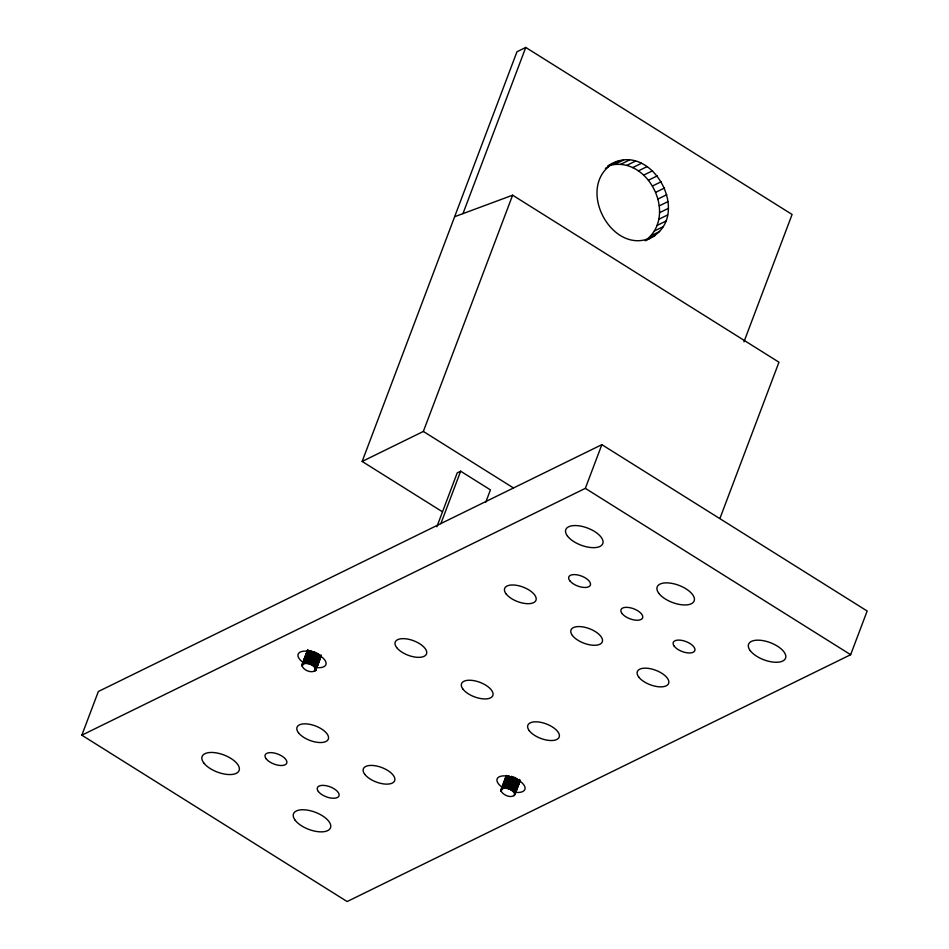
<?xml version="1.0" encoding="UTF-8"?>
<svg xmlns="http://www.w3.org/2000/svg" width="949" height="949" viewBox="0 0 949 949"><rect width="100%" height="100%" fill="white"/><g stroke="black" fill="none" stroke-linecap="round" stroke-linejoin="round"><path stroke-width="1.42" d="M607.55 166.134C651.88 135.956 696.21 220.69 646.483 239.706C677.835 214.818 647.799 154.817 609.044 165.624M315.839 670.136C315.293 664.822 305.329 660.931 301.865 665.273C303.063 670.362 311.913 673.873 315.839 670.136L321.059 656.305M514.904 794.313C513.563 789.485 503.089 785.214 500.858 790.659C502.721 795.167 511.974 799.165 514.904 794.313L520.028 780.73M311.367 650.978L306.752 663.505L311.486 651.299M312.411 651.453L307.915 663.695L312.66 651.5M313.609 651.749L309.113 664.015L313.846 651.833M314.795 652.153L310.299 664.419L315.032 652.248M315.448 654.015L311.438 664.929L316.171 652.758M317.025 653.22L312.518 665.51L317.239 653.351M317.998 653.849L313.478 666.139L318.295 653.707M310.264 650.907L305.649 663.422L310.382 651.204M318.852 654.525L314.321 666.827L319.113 654.383M319.552 655.225L314.997 667.527L319.777 655.083M308.401 651.133L303.751 663.612L308.461 651.37M309.267 650.955L304.641 663.458L309.362 651.228M315.495 668.226L320.074 655.925M315.958 667.23L314.416 671.394L320.264 655.783M308.188 650.018L302.601 665.19L305.27 658.262M315.815 668.903L320.916 655.249M320.774 655.83L315.59 669.686L321.082 655.083M307.642 650.409L301.877 665.89L307.678 650.682M321.047 655.901L315.554 670.646L321.177 655.723M81.839 735.19L98.352 691.501L601.856 444.654L867.161 611.014L850.648 654.703L347.144 901.55L81.839 735.19L585.343 488.355L601.856 444.654M442.187 511.63L362.162 461.451L516.968 51.756L525.758 47.45L792.095 214.462L743.957 341.854M462.97 213.62L525.758 47.45M307.523 650.267L301.865 665.273L307.642 650.065M362.162 461.451L423.349 431.451L512.626 195.197L778.963 362.198L719.971 518.32M436.86 526.766L457.216 472.899L460.656 471.214L490.431 489.874L485.734 502.306M440.834 523.694L460.656 471.214M500.835 790.043L506.161 775.902M500.858 790.659L506.552 775.44M501.072 791.324L506.6 776.424M502.721 788.37L507.347 776.152M503.611 788.216L508.237 775.997M504.619 788.18L509.245 775.962M505.722 788.263L509.827 777.397M506.896 788.465L511.511 776.246M508.083 788.773L512.697 776.555M509.269 789.188L513.884 776.97M510.42 789.698L515.034 777.468M511.487 790.268L516.102 778.05M512.448 790.908L517.075 778.69M513.29 791.585L517.905 779.366M513.967 792.285L518.593 780.066M514.477 792.984L519.601 779.414M514.785 793.672L519.922 780.09M514.05 795.831L519.684 780.897M514.809 794.906L519.945 781.324M303.016 663.873L307.701 651.619M612.579 163.679C573.872 188.4 614.561 260.773 655.273 235.399M610.302 165.007L617.835 161.318M605.379 168.329L607.894 167.095M614.738 164.391L623.529 160.073M620.693 164.307L629.484 159.99M626.743 165.387L635.533 161.069M632.71 167.593L641.5 163.275M638.428 170.867L647.218 166.55M643.719 175.114L652.509 170.796M648.452 180.203L657.242 175.897M652.473 186.004L661.263 181.698M655.664 192.339L664.466 188.032M657.954 199.029L666.744 194.711M659.27 205.874L668.06 201.568M659.555 212.695L668.345 208.377M658.82 219.266L667.61 214.96M657.088 225.435L665.878 221.117M654.395 230.998L663.185 226.681M650.824 235.803L659.614 231.485M645.261 240.761L650.279 238.294M454.63 216.716L512.626 195.197M585.343 488.355L850.648 654.703M423.349 431.451L513.385 487.905M502.08 787.196A14.828 6.868 20.7 0 1 502.199 775.985A14.828 6.868 20.7 0 1 523.587 784.538A14.828 6.868 20.7 0 1 514.56 792.19M303.111 662.426A14.828 6.868 20.7 0 1 302.482 651.334A14.828 6.868 20.7 0 1 323.621 658.63A14.828 6.868 20.7 0 1 318.33 667.681M203.81 762.984A19.763 9.158 20.7 0 0 236.277 773.328A19.763 9.158 20.7 0 0 221.734 754.206A19.763 9.158 20.7 0 0 203.81 762.984M295.21 820.292A19.763 9.158 20.7 0 0 327.666 830.636A19.763 9.158 20.7 0 0 313.123 811.502A19.763 9.158 20.7 0 0 295.21 820.292M674.241 646.222A11.53 5.338 20.7 0 0 693.173 652.26A11.53 5.338 20.7 0 0 684.692 641.109A11.53 5.338 20.7 0 0 674.241 646.222M622.01 613.481A11.53 5.338 20.7 0 0 640.943 619.519A11.53 5.338 20.7 0 0 632.461 608.356A11.53 5.338 20.7 0 0 622.01 613.481M569.791 580.729A11.53 5.338 20.7 0 0 588.724 586.767A11.53 5.338 20.7 0 0 580.242 575.616A11.53 5.338 20.7 0 0 569.791 580.729M298.461 732.747A16.738 7.758 20.7 0 0 325.946 741.501A16.738 7.758 20.7 0 0 313.633 725.309A16.738 7.758 20.7 0 0 298.461 732.747M364.784 774.337A16.738 7.758 20.7 0 0 392.269 783.091A16.738 7.758 20.7 0 0 379.956 766.899A16.738 7.758 20.7 0 0 364.784 774.337M750.279 650.694A19.763 9.158 20.7 0 0 782.735 661.038A19.763 9.158 20.7 0 0 768.192 641.915A19.763 9.158 20.7 0 0 750.279 650.694M658.879 593.386A19.763 9.158 20.7 0 0 691.335 603.742A19.763 9.158 20.7 0 0 676.791 584.608A19.763 9.158 20.7 0 0 658.879 593.386M567.49 536.078A19.763 9.158 20.7 0 0 599.946 546.434A19.763 9.158 20.7 0 0 585.403 527.3A19.763 9.158 20.7 0 0 567.49 536.078M638.76 677.076A16.738 7.758 20.7 0 0 666.234 685.83A16.738 7.758 20.7 0 0 653.92 669.638A16.738 7.758 20.7 0 0 638.76 677.076M572.425 635.486A16.738 7.758 20.7 0 0 599.91 644.241A16.738 7.758 20.7 0 0 587.597 628.048A16.738 7.758 20.7 0 0 572.425 635.486M506.102 593.896A16.738 7.758 20.7 0 0 533.587 602.651A16.738 7.758 20.7 0 0 521.274 586.458A16.738 7.758 20.7 0 0 506.102 593.896M266.147 758.761A11.53 5.338 20.7 0 0 285.091 764.799A11.53 5.338 20.7 0 0 276.598 753.648A11.53 5.338 20.7 0 0 266.147 758.761M318.378 791.513A11.53 5.338 20.7 0 0 337.31 797.551A11.53 5.338 20.7 0 0 328.829 786.389A11.53 5.338 20.7 0 0 318.378 791.513M396.646 647.55A16.738 7.758 20.7 0 0 424.132 656.317A16.738 7.758 20.7 0 0 411.819 640.124A16.738 7.758 20.7 0 0 396.646 647.55M462.97 689.14A16.738 7.758 20.7 0 0 490.455 697.906A16.738 7.758 20.7 0 0 478.142 681.714A16.738 7.758 20.7 0 0 462.97 689.14M529.293 730.73A16.738 7.758 20.7 0 0 556.778 739.496A16.738 7.758 20.7 0 0 544.465 723.292A16.738 7.758 20.7 0 0 529.293 730.73"/></g></svg>
